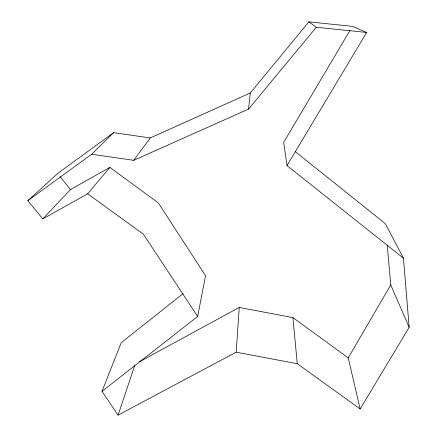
<?xml version="1.0" encoding="UTF-8"?>
<svg xmlns="http://www.w3.org/2000/svg" width="437" height="437" viewBox="0 0 437 437"><rect width="100%" height="100%" fill="white"/><g stroke="black" fill="none" stroke-linecap="round" stroke-linejoin="round"><path stroke-width="0.66" d="M183.13 293.544L121.196 342.739L102.029 391.312L118.083 415.15L236.149 352.178L239.252 307.446L292.883 317.595L348.207 357.881L360.17 408.961L409.163 327.308L403.444 258.163L385.368 223.689L295.39 151.732M102.029 391.312L197.661 316.464L205.554 275.731L158.347 202.948L109.9 167.387L87.684 193.782L42.777 218.915L27.837 200.687L91.633 154.266L133.717 160.313L248.566 109.081L250.264 93.005L308.855 21.85L352.402 26.335L366.687 32.453L287.005 165.557L403.444 258.163M118.083 415.15L134.765 365.359M348.207 357.881L390.749 284.929L387.258 245.223M349.971 30.437L283.679 142.364L287.005 165.557M133.717 160.313L150.246 137.928L250.264 93.005M248.566 109.081L316.295 27.263L366.687 32.453M42.777 218.915L70.461 189.598L109.9 167.387M91.633 154.266L113.604 132.668L150.246 137.928M27.837 200.687L57.553 173.549L113.604 132.668M139.387 361.787L239.252 307.446M236.149 352.178L297.275 363.721L360.17 408.961M308.855 21.85L316.295 27.263M87.684 193.782L143.396 234.21L197.661 316.464M60.055 176.657L70.461 189.598M390.749 284.929L409.163 327.308M292.883 317.595L297.275 363.721"/></g></svg>
